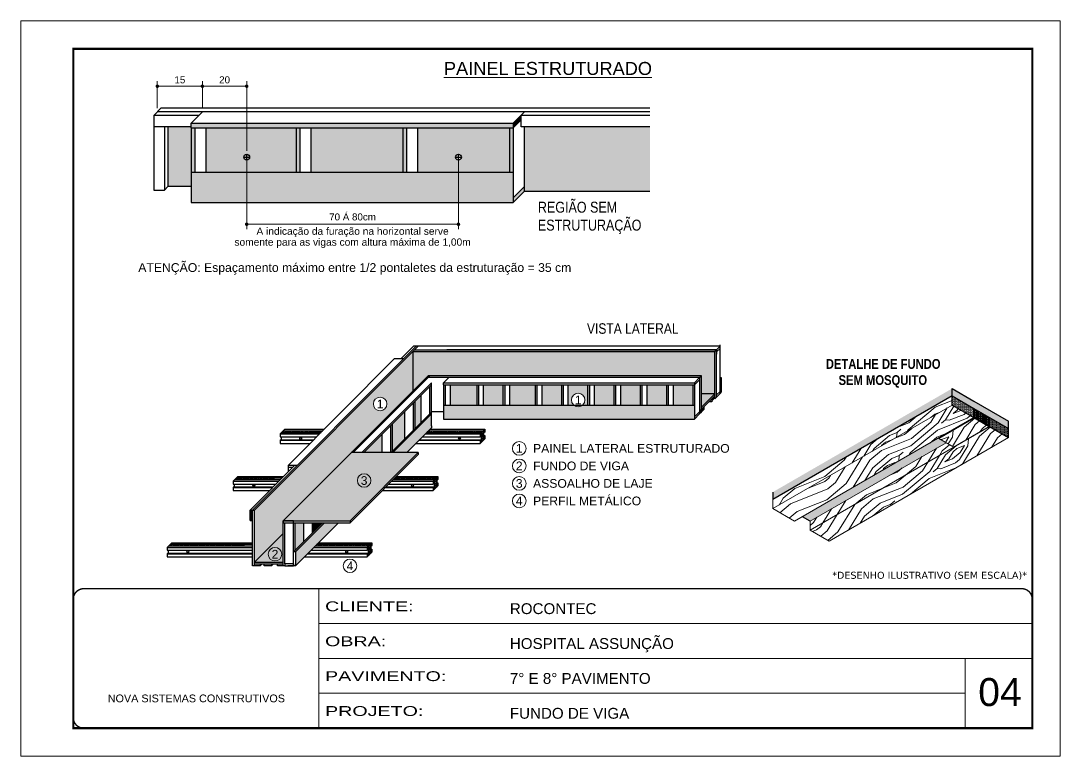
# Model space of a CAD drawing. Header units: millimetres. Extents: x 1427 to 7681, y 297 to 2495.
# Drawn here: x 6182 to 7667, y 1445 to 2495 of the extents above; entities that cross this region are included whole.
import ezdxf
from ezdxf.enums import TextEntityAlignment as Align

# ---------------------------------------------------------------- set-up
doc = ezdxf.new("R2010")
doc.units = ezdxf.units.MM
doc.linetypes.add('CONTINUO', pattern=[0])
doc.linetypes.add('DASHED', pattern=[0.75, 0.5, -0.25])
for name, color, linetype, lineweight in [('CARIMBO', 255, 'Continuous', 9), ('Demarcação 1', 251, 'Continuous', 9), ('Folhas', 255, 'Continuous', 9), ('fundo', 100, 'Continuous', 9), ('Madeira', 126, 'Continuous', 18), ('SARRAFO DE PRESSAO', 251, 'DASHED', 9)]:
    doc.layers.add(name, color=color, linetype=linetype, lineweight=lineweight)
for name, color, linetype in [('COTA', 241, 'Continuous'), ('HACHURA MADEIRAS', 1, 'Continuous'), ('material do compensado', 7, 'Continuous'), ('texto', 7, 'Continuous')]:
    doc.layers.add(name, color=color, linetype=linetype)
doc.layers.add('Demarcação 2', color=254, linetype='Continuous', lineweight=9, true_color=0xe0e0e0)
doc.styles.add('ARIAL', font='arial.ttf')
doc.styles.add('CESAR1', font='arial.ttf', dxfattribs={"oblique": 15})
doc.styles.add('ROMANC', font='techb___.ttf', dxfattribs={"height": 2.5})
doc.styles.get("Standard").update_dxf_attribs({"font": 'arial.ttf'})
doc.styles.add('stylellllll', font='verdana.ttf', dxfattribs={"height": 2})
doc.styles.add('Tecnologia', font='')
doc.styles.add('texto', font='ARIALN.TTF')
doc.styles.get('Tecnologia').set_extended_font_data('Forgotten Futurist')
doc.dimstyles.new('1x', dxfattribs={"dimtxt": 10, "dimasz": 5, "dimexe": 7, "dimexo": 5, "dimgap": 4, "dimtad": 1, "dimdec": 1, "dimdsep": 46, "dimtxsty": 'Standard', "dimblk": 'DOT', "dimcen": 0.09, "dimclrd": 4, "dimclre": 4, "dimclrt": 2, "dimadec": 0, "dimazin": 2, "dimtfac": 1, "dimtdec": 1, "dimtmove": 0, "dimatfit": 3, "dimldrblk": 'DOT', "dimfxl": 1, "dimtolj": 1, "dimtzin": 0, "dimlwd": 9, "dimlwe": 9, "dimarcsym": 0})
pattern_1 = [(45, (3974.5318, 50134.5903), (0.99436891, 3.64601934), [4.6875, -0.9375, 0, -0.9375])]
pattern_2 = [(355, (-42152.14, -902.26), (111.07494, 93.20294), [5.12645, -97.40264]), (85, (-42108.16, -870.08), (-93.20294, 111.07494), [10.2529, -92.27619]), (40, (-42129.48, -878.51), (8.936, 102.13894), [7.24881, -21.74642, 7.24881, -14.497615, 50.751904, -43.50449]), (40, (-42157.7, -906.92), (8.936, 102.13894), [7.24983, -14.49967, 7.24983, -115.99871]), (40, (-42121.054, -899.83), (8.936, 102.13894), [7.24983, -137.7482]), (40, (-42111.29, -905.83), (8.936, 102.13894), [7.24983, -137.7482]), (40, (-42125.714, -894.28), (8.936, 102.13894), [7.24983, -137.7482]), (40, (-42130.375, -888.72), (8.936, 102.13894), [14.49967, -130.49838]), (40, (-42098.14, -814.35), (8.936, 102.13894), [14.49967, -130.49838]), (40, (-42140.14, -882.72), (8.936, 102.13894), [28.99933, -115.99871]), (40, (-42144.8, -877.17), (8.936, 102.13894), [28.99933, -115.99871]), (40, (-42075.73, -852.335), (8.936, 102.13894), [28.99933, -115.99871]), (40, (-42149.015, -866.51), (8.936, 102.13894), [21.7497, -123.24834]), (40, (-42168.1, -849.4), (8.936, 102.13894), [21.7497, -123.24834]), (40, (-42158.78, -860.51), (8.936, 102.13894), [21.7497, -123.24834]), (40, (-42089.71, -835.674), (8.936, 102.13894), [36.24951, -108.74853]), (40, (-42099.48, -829.67), (8.936, 102.13894), [36.24951, -108.74853]), (40, (-42091.5, -856.1), (8.936, 102.13894), [50.74931, -94.24873]), (21.56505, (-42141.035, -892.936), (102.138945, -8.936), [11.4631, -217.79893]), (21.56505, (-42117.927, -864.08), (102.138945, -8.936), [11.4631, -217.79893]), (21.56505, (-42123.927, -873.85), (102.138945, -8.936), [11.4631, -217.79893]), (21.56505, (-42147.036, -902.703), (102.138945, -8.936), [22.9262, -206.33583]), (21.56505, (-42122.587, -858.53), (102.138945, -8.936), [34.3893, -194.87273]), (21.56505, (-42132.354, -852.527), (102.138945, -8.936), [45.8524, -183.40963]), (21.56505, (-42142.12, -846.527), (102.138945, -8.936), [45.8524, -183.40963]), (21.56505, (-42154.76, -814.545), (102.138945, -8.936), [45.8524, -183.40963]), (21.56505, (-42155.655, -824.76), (102.138945, -8.936), [57.3155, -171.94653]), (21.56505, (-42151.44, -835.42), (102.138945, -8.936), [57.3155, -171.94653]), (58.43495, (-42119.267, -879.403), (8.936, 102.138945), [11.4631, -217.79893]), (58.43495, (-42135.48, -888.276), (8.936, 102.138945), [11.4631, -217.79893]), (58.43495, (-42152.143, -902.257), (8.936, 102.138945), [22.9262, -206.33583]), (58.43495, (-42120.16, -889.617), (8.936, 102.138945), [22.9262, -206.33583]), (58.43495, (-42162.803, -906.47), (8.936, 102.138945), [34.3893, -194.87273]), (58.43495, (-42173.017, -905.576), (8.936, 102.138945), [45.8524, -183.40963]), (58.43495, (-42080.646, -908.51), (8.936, 102.138945), [45.8524, -183.40963]), (58.43495, (-42115.5, -895.17), (8.936, 102.138945), [45.8524, -183.40963]), (58.43495, (-42095.966, -907.17), (8.936, 102.138945), [57.3155, -171.94653]), (58.43495, (-42105.733, -901.17), (8.936, 102.138945), [57.3155, -171.94653])]
pattern_3 = [(0, (-31259.6257, -8656.208), (0.82275303, 1.645506056), [0, -1.645506056])]

# ---------------------------------------------------------------- blocks, each defined once
blk = doc.blocks.new('9999999999')
at = {"color": 30, "linetype": 'CONTINUO'}
for p, q in [((98564.6, 34230.2), (98564.6, 34429.4)), ((98564.6, 34379.6), (99584, 34379.6)), ((98564.6, 34329.8), (99488, 34329.8)), ((99584, 34329.8), (99488, 34329.8)), ((99488, 34329.8), (99488, 34230.2)), ((98564.6, 34280), (99488, 34280))]:
    blk.add_line(p, q, dxfattribs=at)
at = {"color": 30, "linetype": 'CONTINUO', "const_width": 2}
blk.add_lwpolyline([(99584, 34230.2), (99584, 34414.4, 0.414214), (99569, 34429.4), (98229, 34429.4, 0.414214), (98214, 34414.4), (98214, 34245.2, 0.414214), (98229, 34230.2), (99584, 34230.2)], format="xyb", dxfattribs=at)
at = {"layer": 'Folhas'}
blk.add_lwpolyline([(98139, 34190.2), (99624, 34190.2), (99624, 35240.2), (98139, 35240.2)], close=True, dxfattribs=at)
at = {"layer": 'Folhas', "color": 30, "const_width": 3}
blk.add_lwpolyline([(98214, 34230.2), (99584, 34230.2), (99584, 35200.2), (98214, 35200.2)], close=True, dxfattribs=at)
at = {"color": 7, "linetype": 'Continuous', "ltscale": 5, "style": 'ARIAL'}
for s, height, p in [('ROCONTEC', 15.48, (98837.7, 34393.1)), ('HOSPITAL ASSUNÇÃO', 15.483, (98837.7, 34343.3)), ('7° E 8° PAVIMENTO', 15.483, (98837.7, 34293.5)), ('NOVA SISTEMAS CONSTRUTIVOS', 11.059, (98263.2, 34267.2)), ('FUNDO DE VIGA', 15.483, (98837.7, 34243.7))]:
    blk.add_text(s, height=height, dxfattribs=at).set_placement(p)
at = {"layer": 'Folhas', "color": 7, "style": 'Tecnologia', "width": 1.5}
for s, p in [('CLIENTE:', (98573.7, 34397.2)), ('OBRA:', (98573.7, 34347.3)), ('PAVIMENTO:', (98573.7, 34297.5)), ('PROJETO:', (98573.7, 34247.7))]:
    blk.add_text(s, height=14, dxfattribs=at).set_placement(p)
blk = doc.blocks.new('_Dot')
at = {"color": 0, "linetype": 'ByBlock', "lineweight": -2}
blk.add_line((-0.5, 0), (-1, 0), dxfattribs=at)
at = {"color": 0, "linetype": 'ByBlock', "const_width": 0.5}
blk.add_lwpolyline([(-0.25, 0, 1), (0.25, 0, 1)], format="xyb", close=True, dxfattribs=at)
blk = doc.blocks.new('*D104')
at = {"layer": 'COTA', "color": 4, "lineweight": 9, "transparency": 16777216}
for p, q in [((6377.1, 2370.5), (6377.1, 2408.9)), ((6441.5, 2370.1), (6441.5, 2408.9)), ((6382.1, 2401.9), (6436.5, 2401.9))]:
    blk.add_line(p, q, dxfattribs=at)
at = {"layer": 'Defpoints', "color": 0, "transparency": 16777216}
for p in [(6441.5, 2401.9), (6377.1, 2365.5), (6441.5, 2365.1)]:
    blk.add_point(p, dxfattribs=at)
at = {"layer": 'COTA', "color": 4, "lineweight": 9, "transparency": 16777216, "xscale": 5, "yscale": 5, "zscale": 5, "rotation": 180}
blk.add_blockref('_Dot', (6377.1, 2401.9), dxfattribs=at)
at = {"layer": 'COTA', "color": 4, "lineweight": 9, "transparency": 16777216, "xscale": 5, "yscale": 5, "zscale": 5}
blk.add_blockref('_Dot', (6441.5, 2401.9), dxfattribs=at)
at = {"layer": 'COTA', "color": 2, "transparency": 16777216, "insert": (6409.3, 2411), "char_height": 10, "attachment_point": 5}
blk.add_mtext('\\A1;15', dxfattribs=at)
blk = doc.blocks.new('*D105')
at = {"layer": 'COTA', "color": 4, "lineweight": 9, "transparency": 16777216}
for p, q in [((6441.5, 2370.1), (6441.5, 2408.9)), ((6504.8, 2309.7), (6504.8, 2408.9)), ((6446.5, 2401.9), (6499.8, 2401.9))]:
    blk.add_line(p, q, dxfattribs=at)
at = {"layer": 'Defpoints', "color": 0, "transparency": 16777216}
for p in [(6504.8, 2401.9), (6441.5, 2365.1), (6504.8, 2304.7)]:
    blk.add_point(p, dxfattribs=at)
at = {"layer": 'COTA', "color": 4, "lineweight": 9, "transparency": 16777216, "xscale": 5, "yscale": 5, "zscale": 5, "rotation": 180}
blk.add_blockref('_Dot', (6441.5, 2401.9), dxfattribs=at)
at = {"layer": 'COTA', "color": 4, "lineweight": 9, "transparency": 16777216, "xscale": 5, "yscale": 5, "zscale": 5}
blk.add_blockref('_Dot', (6504.8, 2401.9), dxfattribs=at)
at = {"layer": 'COTA', "color": 2, "transparency": 16777216, "insert": (6473.2, 2411), "char_height": 10, "attachment_point": 5}
blk.add_mtext('\\A1;20', dxfattribs=at)
blk = doc.blocks.new('*D106')
at = {"layer": 'COTA', "color": 4, "lineweight": 9, "transparency": 16777216}
for p, q in [((6504.8, 2299.7), (6504.8, 2197.8)), ((6807.3, 2299.7), (6807.3, 2197.8)), ((6509.8, 2204.8), (6802.3, 2204.8))]:
    blk.add_line(p, q, dxfattribs=at)
at = {"layer": 'Defpoints', "color": 0, "transparency": 16777216}
for p in [(6504.8, 2304.7), (6807.3, 2304.7), (6807.3, 2204.8)]:
    blk.add_point(p, dxfattribs=at)
at = {"layer": 'COTA', "color": 4, "lineweight": 9, "transparency": 16777216, "xscale": 5, "yscale": 5, "zscale": 5, "rotation": 180}
blk.add_blockref('_Dot', (6504.8, 2204.8), dxfattribs=at)
at = {"layer": 'COTA', "color": 4, "lineweight": 9, "transparency": 16777216, "xscale": 5, "yscale": 5, "zscale": 5}
blk.add_blockref('_Dot', (6807.3, 2204.8), dxfattribs=at)
at = {"layer": 'COTA', "color": 2, "transparency": 16777216, "insert": (6656, 2215.2), "char_height": 10, "attachment_point": 5}
blk.add_mtext('\\A1;70 Á 80cm', dxfattribs=at)

msp = doc.modelspace()

# ---------------------------------------------------------------- hatches: boundary and pattern name
at = {"linetype": 'ByBlock', "ltscale": 2}
for points in [[(6885.37, 2349.04), (6425.31, 2349.04), (6425.31, 2342.66), (6885.37, 2342.66)], [(6425.2, 2278.95), (6430.53, 2278.95), (6430.53, 2342.55), (6425.2, 2342.55)], [(6575.39, 2278.95), (6580.71, 2278.95), (6580.71, 2342.55), (6575.39, 2342.55)], [(6766.34, 1931.46), (6768.69, 1933.81), (6768.69, 1975.25), (6766.34, 1972.9)], [(6785.99, 1946.7), (6788.43, 1946.7), (6788.43, 1975.41), (6785.99, 1975.41)], [(6833.26, 1946.69), (6835.7, 1946.69), (6835.7, 1975.41), (6833.26, 1975.41)], [(6870.8, 1946.69), (6873.24, 1946.69), (6873.24, 1975.41), (6870.8, 1975.41)], [(6916.73, 1946.69), (6919.17, 1946.69), (6919.17, 1975.41), (6916.73, 1975.41)], [(6954.26, 1946.69), (6956.7, 1946.69), (6956.7, 1975.41), (6954.26, 1975.41)], [(6991.8, 1946.69), (6994.23, 1946.69), (6994.23, 1975.41), (6991.8, 1975.41)], [(7029.33, 1946.69), (7031.77, 1946.69), (7031.77, 1975.41), (7029.33, 1975.41)], [(7066.86, 1946.69), (7069.3, 1946.69), (7069.3, 1975.41), (7066.86, 1975.41)], [(7104.4, 1946.69), (7106.83, 1946.69), (7106.84, 1975.41), (7104.4, 1975.41)], [(7141.93, 1946.69), (7144.37, 1946.69), (7144.37, 1975.41), (7141.93, 1975.41)], [(7183.25, 1985.4), (7181.24, 1985.4), (7181.24, 1983.16)], [(6743, 1910.6), (6745.35, 1912.95), (6745.35, 1952.25), (6743, 1949.89)], [(6766.44, 1931.57), (6766.44, 1934.04), (6713.05, 1880.65), (6713.05, 1878.76), (6713.64, 1878.76)], [(6712.94, 1919.5), (6710.59, 1917.15), (6710.59, 1878.65), (6712.94, 1878.65)], [(6615.77, 1778.63), (6613.21, 1778.63), (6571.75, 1737.17), (6574.32, 1737.17)], [(6598.57, 1763.99), (6600.92, 1766.34), (6600.92, 1778.52), (6598.57, 1778.52)]]:
    msp.add_hatch(color=256, dxfattribs=at).paths.add_polyline_path(points)
for points in [[(6896.72, 2353.92), (6896.72, 2360.3), (6885.37, 2349.04), (6885.37, 2342.66)], [(6727.77, 2278.95), (6733.1, 2278.95), (6733.1, 2342.66), (6727.77, 2342.66)], [(7173.62, 1955.61), (7173.62, 1959.8), (7169.4, 1955.61), (7169.4, 1951.41)], [(7158.46, 1944.76), (7152.48, 1938.82), (7152.48, 1934.63), (7158.46, 1940.56)], [(6513.23, 1796.78), (6509.57, 1796.78), (6509.57, 1781.93), (6513.23, 1781.93)]]:
    msp.add_hatch(color=256).paths.add_polyline_path(points)
h = msp.add_hatch(color=256)
h.paths.add_polyline_path([(6885.37, 2242.41), (6885.37, 2236.03), (6901.59, 2252.12), (6901.59, 2258.5)])
h.paths.add_polyline_path([(6880.04, 2278.95), (6885.37, 2278.95), (6885.37, 2342.66), (6880.04, 2342.66)])
at = {"linetype": 'Continuous', "ltscale": 1.5}
h = msp.add_hatch(dxfattribs=at)
h.set_pattern_fill('ANSI36', color=256, scale=15, style=0)
h.set_pattern_definition(pattern_1)
h.paths.add_polyline_path([(6557, 1910.08), (6554.49, 1907.57), (6611.06, 1907.57), (6613.55, 1910.08)])
h = msp.add_hatch(dxfattribs=at)
h.set_pattern_fill('ANSI36', color=256, scale=15, style=0)
h.set_pattern_definition(pattern_1)
h.paths.add_polyline_path([(6842.69, 1910.08), (6764.96, 1910.08), (6762.45, 1907.57), (6840.18, 1907.57)])
h.paths.add_polyline_path([(6842.69, 1910.08), (6840.18, 1907.57), (6840.18, 1893.96), (6842.69, 1896.47)])
h = msp.add_hatch(dxfattribs=at)
h.set_pattern_fill('ANSI36', color=256, scale=15, style=0)
h.set_pattern_definition(pattern_1)
h.paths.add_polyline_path([(6490.02, 1842.71), (6487.52, 1840.2), (6544.08, 1840.2), (6546.57, 1842.71)])
h = msp.add_hatch(dxfattribs=at)
h.set_pattern_fill('ANSI36', color=256, scale=15, style=0)
h.set_pattern_definition(pattern_1)
h.paths.add_polyline_path([(6775.71, 1842.71), (6773.2, 1840.2), (6773.2, 1826.59), (6775.71, 1829.1)])
h.paths.add_polyline_path([(6716.7, 1842.71), (6714.2, 1840.2), (6773.2, 1840.2), (6775.71, 1842.71)])
h = msp.add_hatch(dxfattribs=at)
h.set_pattern_fill('ANSI36', color=256, scale=15, style=0)
h.set_pattern_definition(pattern_1)
h.paths.add_polyline_path([(6395.95, 1748.09), (6393.44, 1745.58), (6500.91, 1745.58), (6500.91, 1748.09)])
h = msp.add_hatch(dxfattribs=at)
h.set_pattern_fill('ANSI36', color=256, scale=15, style=0)
h.set_pattern_definition(pattern_1)
h.paths.add_polyline_path([(6681.64, 1748.09), (6679.13, 1745.58), (6679.13, 1731.97), (6681.64, 1734.47)])
h.paths.add_polyline_path([(6605.53, 1748.09), (6603.03, 1745.58), (6679.13, 1745.58), (6681.64, 1748.09)])
at = {"linetype": 'ByBlock', "ltscale": 2}
h = msp.add_hatch(color=256, dxfattribs=at)
h.paths.add_polyline_path([(6524.02, 1719.79), (6515.8, 1719.79), (6515.8, 1716.87), (6524.02, 1716.87)])
h.paths.add_polyline_path([(6540.32, 1719.79), (6529.53, 1719.79), (6529.53, 1716.87), (6540.32, 1716.87)])
h.paths.add_polyline_path([(6556.87, 1719.79), (6548.65, 1719.79), (6548.65, 1716.87), (6556.87, 1716.87)])
at = {"layer": 'Demarcação 1'}
h = msp.add_hatch(color=256, dxfattribs=at)
h.paths.add_polyline_path([(6535.53, 1733.69, 1), (6554.88, 1733.69, 1)], flags=17)
h.paths.add_polyline_path([(6556.87, 1781.39), (6741.91, 1966.44), (6741.91, 2022.91), (6741.91, 2022.91), (6515.8, 1796.79), (6515.8, 1722.36), (6556.87, 1763.43)])
h.paths.add_polyline_path([(6685.72, 1948.23, -1), (6705.08, 1948.23, -1)], flags=16)
h.paths.add_polyline_path([(6537.33, 1724.44), (6553.09, 1724.44), (6553.09, 1742.99), (6537.33, 1742.99)], flags=24)
h.paths.add_polyline_path([(6687.52, 1938.97), (6703.28, 1938.97), (6703.28, 1957.53), (6687.52, 1957.53)], flags=24)
for points in [[(6741.91, 1966.44), (6763.85, 1988.37), (7154.41, 1988.37), (7154.41, 1962.75), (7173.62, 1962.75), (7173.62, 2022.91), (6741.91, 2022.91)], [(7154.41, 1962.75), (7154.41, 1943.69), (7173.62, 1962.75)]]:
    msp.add_hatch(color=256, dxfattribs=at).paths.add_polyline_path(points)
h = msp.add_hatch(color=256, dxfattribs=at)
h.paths.add_polyline_path([(6515.8, 1722.36), (6556.87, 1722.36), (6556.87, 1763.43)])
h.paths.add_polyline_path([(6535.53, 1733.69, -1), (6554.88, 1733.69, -1)], flags=16)
h.paths.add_polyline_path([(6537.33, 1724.44), (6553.09, 1724.44), (6553.09, 1742.99), (6537.33, 1742.99)], flags=24)
at = {"layer": 'Demarcação 2'}
for points in [[(6425.31, 2342.67), (6425.31, 2342.67), (6425.31, 2343.73), (6392.32, 2343.73), (6392.32, 2258.5), (6425.31, 2258.5)], [(6446.86, 2278.95), (6575.5, 2278.95), (6575.5, 2342.66), (6446.86, 2342.66)], [(6597.05, 2278.95), (6727.77, 2278.95), (6727.77, 2342.66), (6597.05, 2342.66)], [(6901.59, 2343.73), (6901.59, 2252.12), (7080.87, 2252.12), (7080.87, 2343.73)], [(6885.37, 2278.95), (6425.31, 2278.95), (6425.31, 2242.41), (6425.31, 2236.03), (6885.37, 2236.03)], [(6795.96, 1946.7), (6833.37, 1946.69), (6833.37, 1975.52), (6795.96, 1975.52)], [(6843.24, 1946.69), (6870.9, 1946.69), (6870.9, 1975.52), (6843.24, 1975.52)], [(6880.77, 1946.69), (6916.84, 1946.69), (6916.84, 1975.52), (6880.77, 1975.52)], [(6926.7, 1946.69), (6954.37, 1946.69), (6954.37, 1975.52), (6926.7, 1975.52)], [(7001.77, 1946.69), (7029.44, 1946.69), (7029.44, 1975.52), (7001.77, 1975.52)], [(7039.3, 1946.69), (7066.97, 1946.69), (7066.97, 1975.52), (7039.3, 1975.52)], [(7076.84, 1946.69), (7104.5, 1946.69), (7104.5, 1975.52), (7076.84, 1975.52)], [(7114.37, 1946.69), (7142.04, 1946.69), (7142.04, 1975.52), (7114.37, 1975.52)], [(6745.46, 1913.06), (6754.12, 1921.72), (6754.12, 1960.68), (6745.46, 1952.02)], [(7144.47, 1946.69), (6984.81, 1946.69, -0.3830345), (6971.88, 1946.69), (6786.09, 1946.7), (6786.09, 1926.7), (7144.47, 1926.69)], [(6713.05, 1880.65), (6730.78, 1898.38), (6730.78, 1937.35), (6713.05, 1919.61)], [(6768.8, 1916.84), (6768.8, 1933.92), (6713.64, 1878.76), (6733.64, 1878.76), (6768.79, 1913.91)], [(6672.2, 1878.76), (6698.38, 1878.76), (6698.38, 1904.94)], [(6574.1, 1739.53), (6586.35, 1751.77), (6586.35, 1778.63), (6574.1, 1778.63)], [(6636.07, 1778.63), (6630.59, 1778.63), (6615.77, 1778.63), (6574.32, 1737.17), (6574.32, 1716.87)], [(6601.02, 1766.45), (6613.21, 1778.63), (6601.02, 1778.63)]]:
    msp.add_hatch(color=256, dxfattribs=at).paths.add_polyline_path(points)
h = msp.add_hatch(color=256, dxfattribs=at)
h.paths.add_polyline_path([(6803.09, 2300.48, -1), (6811.46, 2300.48, -1)], flags=16)
h.paths.add_polyline_path([(6749.32, 2278.95), (6880.04, 2278.95), (6880.04, 2342.66), (6749.32, 2342.66)])
h = msp.add_hatch(color=256, dxfattribs=at)
h.paths.add_polyline_path([(6988.02, 1953.9, -1), (6968.66, 1953.9, -1)], flags=16)
h.paths.add_polyline_path([(6970.46, 1944.64), (6986.22, 1944.64), (6986.22, 1963.2), (6970.46, 1963.2)], flags=24)
h.paths.add_polyline_path([(6964.24, 1946.69), (6991.9, 1946.69), (6991.9, 1975.52), (6964.24, 1975.52)])
h = msp.add_hatch(color=256, dxfattribs=at)
h.paths.add_polyline_path([(6556.87, 1781.39), (6559.43, 1781.39), (6571.75, 1781.39), (6652.5, 1781.39), (6749.87, 1878.76), (6654.23, 1878.76)])
h.paths.add_polyline_path([(6664.61, 1829.38), (6680.47, 1829.38), (6680.47, 1848.26), (6664.61, 1848.26)], flags=24)
at = {"layer": 'fundo'}
h = msp.add_hatch(color=252, dxfattribs=at)
h.dxf.hatch_style = 1
h.paths.add_polyline_path([(7256.52, 1822.41), (7256.52, 1811.76), (7512.67, 1959.64), (7512.67, 1970.3)])
h = msp.add_hatch(color=252, dxfattribs=at)
h.dxf.hatch_style = 1
h.paths.add_polyline_path([(7543.74, 1952.36), (7512.67, 1970.3), (7512.67, 1959.64), (7543.74, 1941.7), (7593.08, 1913.22), (7593.08, 1923.87)])
h = msp.add_hatch(color=252, dxfattribs=at)
h.dxf.hatch_style = 1
h.paths.add_polyline_path([(7504.03, 1892.9), (7493.66, 1898.89), (7493.66, 1899.76), (7298.88, 1787.3), (7309.8, 1781)])
at = {"layer": 'HACHURA MADEIRAS'}
h = msp.add_hatch(dxfattribs=at)
h.set_pattern_fill('DOTS', scale=1.036539)
h.set_pattern_definition(pattern_3)
h.paths.add_polyline_path([(7543.74, 1928.68), (7543.74, 1941.7), (7512.67, 1959.64), (7512.67, 1946.62)])
h = msp.add_hatch(dxfattribs=at)
h.set_pattern_fill('DOTS', scale=1.036539)
h.set_pattern_definition(pattern_3)
h.paths.add_polyline_path([(7544.5, 1941.26), (7544.5, 1928.24), (7565.64, 1916.03), (7565.64, 1929.06)])
h = msp.add_hatch(dxfattribs=at)
h.set_pattern_fill('DOTS', scale=1.036539)
h.set_pattern_definition(pattern_3)
h.paths.add_polyline_path([(7565.94, 1928.88), (7565.94, 1915.86), (7593.08, 1900.19), (7593.08, 1913.22)])
at = {"layer": 'Madeira'}
h = msp.add_hatch(dxfattribs=at)
h.set_pattern_fill('PATRON00077', color=256, scale=102.529099, angle=355, pattern_type=2)
h.set_pattern_definition(pattern_2)
h.paths.add_polyline_path([(7256.52, 1811.76), (7256.52, 1798.73), (7512.67, 1946.62), (7512.67, 1959.64)])
h = msp.add_hatch(dxfattribs=at)
h.set_pattern_fill('PATRON00077', color=256, scale=102.529099, angle=355, pattern_type=2)
h.set_pattern_definition([(355, (-11049.62, -70142.83), (111.07494, 93.20294), [5.12645, -97.40264]), (85, (-11005.64, -70110.65), (-93.20294, 111.07494), [10.25291, -92.27619]), (40, (-11026.96, -70119.08), (8.936, 102.138945), [7.248807, -21.74642, 7.248807, -14.497615, 50.751904, -43.504487]), (40, (-11055.18, -70147.49), (8.936, 102.138945), [7.24983, -14.499665, 7.24983, -115.99871]), (40, (-11018.536, -70140.4), (8.936, 102.138945), [7.24983, -137.74821]), (40, (-11008.77, -70146.4), (8.936, 102.138945), [7.24983, -137.74821]), (40, (-11023.2, -70134.85), (8.936, 102.138945), [7.24983, -137.74821]), (40, (-11027.86, -70129.29), (8.936, 102.138945), [14.49967, -130.49838]), (40, (-10995.62, -70054.92), (8.936, 102.138945), [14.49967, -130.49838]), (40, (-11037.624, -70123.29), (8.936, 102.138945), [28.99933, -115.99871]), (40, (-11042.284, -70117.74), (8.936, 102.138945), [28.99933, -115.99871]), (40, (-10973.21, -70092.905), (8.936, 102.138945), [28.99933, -115.99871]), (40, (-11046.5, -70107.08), (8.936, 102.138945), [21.7497, -123.24834]), (40, (-11065.585, -70089.97), (8.936, 102.138945), [21.7497, -123.24834]), (40, (-11056.264, -70101.08), (8.936, 102.138945), [21.7497, -123.24834]), (40, (-10987.19, -70076.244), (8.936, 102.138945), [36.24951, -108.74853]), (40, (-10996.96, -70070.24), (8.936, 102.138945), [36.24951, -108.74853]), (40, (-10988.98, -70096.67), (8.936, 102.138945), [50.74931, -94.24873]), (21.56505, (-11038.517, -70133.506), (102.138945, -8.936), [11.4631, -217.79893]), (21.56505, (-11015.41, -70104.65), (102.138945, -8.936), [11.4631, -217.79893]), (21.56505, (-11021.41, -70114.42), (102.138945, -8.936), [11.4631, -217.79893]), (21.56505, (-11044.52, -70143.273), (102.138945, -8.936), [22.9262, -206.33583]), (21.56505, (-11020.07, -70099.1), (102.138945, -8.936), [34.3893, -194.87273]), (21.56505, (-11029.836, -70093.097), (102.138945, -8.936), [45.8524, -183.40963]), (21.56505, (-11039.603, -70087.097), (102.138945, -8.936), [45.8524, -183.40963]), (21.56505, (-11052.243, -70055.115), (102.138945, -8.936), [45.8524, -183.40963]), (21.56505, (-11053.137, -70065.33), (102.138945, -8.936), [57.31551, -171.94653]), (21.56505, (-11048.923, -70075.99), (102.138945, -8.936), [57.31551, -171.94653]), (58.43495, (-11016.75, -70119.972), (8.936, 102.138945), [11.4631, -217.79893]), (58.43495, (-11032.964, -70128.846), (8.936, 102.138945), [11.4631, -217.79893]), (58.43495, (-11049.625, -70142.826), (8.936, 102.138945), [22.9262, -206.33583]), (58.43495, (-11017.643, -70130.186), (8.936, 102.138945), [22.9262, -206.33583]), (58.43495, (-11060.285, -70147.04), (8.936, 102.138945), [34.3893, -194.87273]), (58.43495, (-11070.5, -70146.146), (8.936, 102.138945), [45.8524, -183.40963]), (58.43495, (-10978.128, -70149.08), (8.936, 102.138945), [45.8524, -183.40963]), (58.43495, (-11012.983, -70135.74), (8.936, 102.138945), [45.8524, -183.40963]), (58.43495, (-10993.45, -70147.74), (8.936, 102.138945), [57.31551, -171.94653]), (58.43495, (-11003.215, -70141.74), (8.936, 102.138945), [57.31551, -171.94653])])
h.paths.add_polyline_path([(7256.52, 1798.73), (7287.6, 1780.79), (7543.74, 1928.68), (7512.67, 1946.62)])
h = msp.add_hatch(dxfattribs=at)
h.set_pattern_fill('PATRON00077', color=256, scale=102.529099, angle=355, pattern_type=2)
h.set_pattern_definition(pattern_2)
h.paths.add_polyline_path([(7336.95, 1752.31), (7593.08, 1900.19), (7565.94, 1915.86), (7309.89, 1768.03)])
h = msp.add_hatch(dxfattribs=at)
h.set_pattern_fill('PATRON00077', color=256, scale=102.529099, angle=355, pattern_type=2)
h.set_pattern_definition([(355, (-42174.11, -889.52), (111.07494, 93.20294), [5.12645, -97.40264]), (85, (-42130.12, -857.34), (-93.20294, 111.07494), [10.2529, -92.27619]), (40, (-42151.445, -865.77), (8.936, 102.13894), [7.24881, -21.74642, 7.24881, -14.497615, 50.751904, -43.50449]), (40, (-42179.66, -894.18), (8.936, 102.13894), [7.24983, -14.49967, 7.24983, -115.99871]), (40, (-42143.02, -887.09), (8.936, 102.13894), [7.24983, -137.7482]), (40, (-42133.25, -893.09), (8.936, 102.13894), [7.24983, -137.7482]), (40, (-42147.68, -881.54), (8.936, 102.13894), [7.24983, -137.7482]), (40, (-42152.34, -875.98), (8.936, 102.13894), [14.49967, -130.49838]), (40, (-42120.1, -801.61), (8.936, 102.13894), [14.49967, -130.49838]), (40, (-42162.106, -869.98), (8.936, 102.13894), [28.99933, -115.99871]), (40, (-42166.766, -864.43), (8.936, 102.13894), [28.99933, -115.99871]), (40, (-42097.695, -839.596), (8.936, 102.13894), [28.99933, -115.99871]), (40, (-42170.98, -853.77), (8.936, 102.13894), [21.7497, -123.24834]), (40, (-42190.07, -836.66), (8.936, 102.13894), [21.7497, -123.24834]), (40, (-42180.75, -847.77), (8.936, 102.13894), [21.7497, -123.24834]), (40, (-42111.675, -822.935), (8.936, 102.13894), [36.24951, -108.74853]), (40, (-42121.44, -816.934), (8.936, 102.13894), [36.24951, -108.74853]), (40, (-42113.46, -843.36), (8.936, 102.13894), [50.74931, -94.24873]), (21.56505, (-42163, -880.197), (102.138945, -8.936), [11.4631, -217.79893]), (21.56505, (-42139.89, -851.342), (102.138945, -8.936), [11.4631, -217.79893]), (21.56505, (-42145.89, -861.11), (102.138945, -8.936), [11.4631, -217.79893]), (21.56505, (-42169, -889.964), (102.138945, -8.936), [22.9262, -206.33583]), (21.56505, (-42144.55, -845.79), (102.138945, -8.936), [34.3893, -194.87273]), (21.56505, (-42154.32, -839.79), (102.138945, -8.936), [45.8524, -183.40963]), (21.56505, (-42164.085, -833.788), (102.138945, -8.936), [45.8524, -183.40963]), (21.56505, (-42176.725, -801.806), (102.138945, -8.936), [45.8524, -183.40963]), (21.56505, (-42177.62, -812.02), (102.138945, -8.936), [57.3155, -171.94653]), (21.56505, (-42173.406, -822.68), (102.138945, -8.936), [57.3155, -171.94653]), (58.43495, (-42141.23, -866.663), (8.936, 102.138945), [11.4631, -217.79893]), (58.43495, (-42157.446, -875.537), (8.936, 102.138945), [11.4631, -217.79893]), (58.43495, (-42174.107, -889.517), (8.936, 102.138945), [22.9262, -206.33583]), (58.43495, (-42142.125, -876.877), (8.936, 102.138945), [22.9262, -206.33583]), (58.43495, (-42184.768, -893.73), (8.936, 102.138945), [34.3893, -194.87273]), (58.43495, (-42194.98, -892.837), (8.936, 102.138945), [45.8524, -183.40963]), (58.43495, (-42102.61, -895.772), (8.936, 102.138945), [45.8524, -183.40963]), (58.43495, (-42137.465, -882.43), (8.936, 102.138945), [45.8524, -183.40963]), (58.43495, (-42117.93, -894.43), (8.936, 102.138945), [57.3155, -171.94653]), (58.43495, (-42127.698, -888.43), (8.936, 102.138945), [57.3155, -171.94653])])
h.paths.add_polyline_path([(7514.8, 1886.68), (7565.64, 1916.03), (7543.98, 1928.6), (7493.66, 1898.89)])
h = msp.add_hatch(dxfattribs=at)
h.set_pattern_fill('PATRON00077', color=256, scale=102.529099, angle=355, pattern_type=2)
h.set_pattern_definition(pattern_2)
h.paths.add_polyline_path([(7515.17, 1886.48), (7503.89, 1892.99), (7309.73, 1780.96), (7309.8, 1767.98)])

# ---------------------------------------------------------------- linework, layer by layer
at = {"linetype": 'ByBlock', "ltscale": 2}
for p, q in [((6371.89, 2360.3), (6382.33, 2370.74)), ((6441.54, 2365.13), (6425.31, 2349.04)), ((6901.59, 2365.13), (6885.37, 2349.04)), ((6371.89, 2360.3), (6371.89, 2343.73)), ((6425.31, 2349.04), (6885.37, 2349.04)), ((6425.31, 2342.67), (6425.31, 2349.04)), ((6896.72, 2353.92), (6885.37, 2342.66)), ((6885.37, 2349.04), (6885.37, 2236.03)), ((6896.72, 2343.73), (6896.72, 2360.3)), ((6371.89, 2343.73), (6371.89, 2253.67)), ((6387.49, 2343.73), (6387.49, 2253.67)), ((6392.32, 2343.73), (6392.32, 2258.5)), ((6425.31, 2342.67), (6425.31, 2236.03)), ((6425.31, 2342.67), (6425.31, 2242.41)), ((6425.31, 2342.66), (6885.37, 2342.66)), ((6430.64, 2342.67), (6430.64, 2278.95)), ((6446.86, 2278.95), (6446.86, 2342.67)), ((6575.5, 2342.67), (6575.5, 2278.95)), ((6580.82, 2342.67), (6580.82, 2278.95)), ((6597.05, 2278.95), (6597.05, 2342.67)), ((6727.77, 2342.66), (6727.77, 2278.95)), ((6733.1, 2342.66), (6733.1, 2278.95)), ((6749.32, 2278.95), (6749.32, 2342.66)), ((6880.04, 2342.66), (6880.04, 2278.95)), ((6901.59, 2252.12), (6901.59, 2343.72)), ((6387.49, 2253.67), (6392.32, 2258.5)), ((6425.31, 2258.5), (6392.32, 2258.5)), ((6425.31, 2258.5), (6392.32, 2258.5)), ((6901.59, 2258.5), (6885.37, 2242.41)), ((6901.59, 2252.12), (6885.37, 2236.03)), ((7181.24, 2027.6), (7176.19, 2022.59)), ((6656.8, 1878.76), (6766.41, 1988.37)), ((6768.8, 1916.84), (6768.8, 1975.36)), ((6793.52, 1985.81), (6786.09, 1978.44)), ((6786.09, 1978.44), (7144.48, 1978.44)), ((6786.09, 1975.52), (6786.09, 1978.44)), ((6786.09, 1975.52), (7144.48, 1975.52)), ((6786.09, 1975.52), (6786.09, 1926.7)), ((6786.09, 1975.52), (6786.09, 1946.7)), ((6788.53, 1975.52), (6788.53, 1946.7)), ((6795.96, 1946.7), (6795.96, 1975.52)), ((6833.37, 1975.52), (6833.37, 1946.69)), ((6835.81, 1975.52), (6835.81, 1946.69)), ((6843.24, 1946.69), (6843.24, 1975.52)), ((6870.9, 1975.52), (6870.9, 1946.69)), ((6873.34, 1975.52), (6873.34, 1946.69)), ((6880.77, 1946.69), (6880.77, 1975.52)), ((6916.84, 1975.52), (6916.84, 1946.69)), ((6919.27, 1975.52), (6919.27, 1946.69)), ((6926.7, 1946.69), (6926.7, 1975.52)), ((6954.37, 1975.52), (6954.37, 1946.69)), ((6956.81, 1975.52), (6956.81, 1946.69)), ((6964.24, 1946.69), (6964.24, 1975.52)), ((6991.9, 1975.52), (6991.9, 1946.69)), ((6994.34, 1975.52), (6994.34, 1946.69)), ((7001.77, 1946.69), (7001.77, 1975.52)), ((7029.44, 1975.52), (7029.44, 1946.69)), ((7031.87, 1975.52), (7031.87, 1946.69)), ((7039.3, 1946.69), (7039.3, 1975.52)), ((7066.97, 1975.52), (7066.97, 1946.69)), ((7069.41, 1975.52), (7069.41, 1946.69)), ((7076.84, 1946.69), (7076.84, 1975.52)), ((7104.5, 1975.52), (7104.5, 1946.69)), ((7106.94, 1975.52), (7106.94, 1946.69)), ((7114.37, 1946.69), (7114.37, 1975.52)), ((7142.04, 1975.52), (7142.04, 1946.69)), ((7144.48, 1975.52), (7144.47, 1926.69)), ((7151.9, 1985.81), (7144.48, 1978.44)), ((7151.9, 1982.89), (7144.48, 1975.52)), ((7144.48, 1978.44), (7144.48, 1975.52)), ((7151.9, 1985.81), (7154.41, 1988.37)), ((7151.9, 1985.81), (7151.9, 1934.06)), ((7181.24, 1983.16), (7183.25, 1985.4)), ((7183.25, 1985.4), (7181.24, 1985.4)), ((7183.25, 1965.4), (7183.25, 1985.4)), ((6754.12, 1921.72), (6754.12, 1960.68)), ((6766.44, 1931.57), (6766.44, 1973)), ((7181.24, 1963.16), (7173.62, 1955.61)), ((7181.24, 1963.16), (7183.25, 1965.4)), ((6743.1, 1910.7), (6743.1, 1950)), ((6745.46, 1913.06), (6745.46, 1952.35)), ((6768.8, 1936.4), (6711.16, 1878.76)), ((6730.78, 1898.38), (6730.78, 1937.68)), ((6786.09, 1936.98), (6768.8, 1936.98)), ((7151.9, 1936.98), (7144.47, 1929.61)), ((7151.9, 1934.06), (7144.47, 1926.69)), ((7158.46, 1940.56), (7148.08, 1930.27)), ((7154.41, 1936.55), (7151.9, 1934.06)), ((6710.7, 1878.76), (6710.7, 1917.26)), ((6713.05, 1878.76), (6713.05, 1919.61)), ((6768.8, 1916.84), (6768.79, 1913.91)), ((6552.43, 1905.51), (6552.43, 1901.31)), ((6552.43, 1905.51), (6595.67, 1905.51)), ((6552.43, 1905.51), (6609, 1905.51)), ((6552.43, 1901.31), (6604.84, 1901.31)), ((6553.87, 1901.31), (6553.87, 1897.08)), ((6554.49, 1907.57), (6611.06, 1907.57)), ((6557, 1910.08), (6613.55, 1910.08)), ((6559.07, 1912.15), (6615.61, 1912.15)), ((6756.19, 1901.31), (6838.11, 1901.31)), ((6760.38, 1905.51), (6838.11, 1905.51)), ((6762.45, 1907.57), (6840.18, 1907.57)), ((6764.96, 1910.08), (6842.69, 1910.08)), ((6767.03, 1912.15), (6844.76, 1912.15)), ((6838.11, 1905.51), (6838.11, 1901.31)), ((6838.75, 1905.23), (6838.75, 1901.95)), ((6839.56, 1906.03), (6839.56, 1894.11)), ((6840.18, 1907.57), (6840.18, 1893.96)), ((6842.69, 1910.08), (6842.69, 1896.47)), ((6843.31, 1909.79), (6843.31, 1897.87)), ((6843.31, 1907.33), (6844.13, 1907.33)), ((6843.31, 1903.09), (6844.76, 1903.09)), ((6843.31, 1902.46), (6844.13, 1902.46)), ((6844.13, 1910.61), (6844.13, 1907.33)), ((6844.13, 1902.46), (6844.13, 1898.68)), ((6552.43, 1896.44), (6599.99, 1896.44)), ((6552.43, 1891.89), (6582.14, 1891.89)), ((6552.43, 1891.89), (6595.47, 1891.89)), ((6553.06, 1897.08), (6600.63, 1897.08)), ((6746.77, 1891.89), (6838.11, 1891.89)), ((6751.32, 1896.44), (6838.11, 1896.44)), ((6751.96, 1897.08), (6838.75, 1897.08)), ((6838.75, 1894.11), (6839.56, 1894.11)), ((6843.31, 1898.68), (6844.13, 1898.68)), ((6749.99, 1878.76), (6749.99, 1875.99)), ((6564.57, 1851.79), (6564.57, 1860.81)), ((6564.57, 1857.89), (6570.67, 1857.89)), ((6490.02, 1842.71), (6555.49, 1842.71)), ((6492.09, 1844.78), (6557.56, 1844.78)), ((6716.69, 1842.71), (6775.71, 1842.71)), ((6718.76, 1844.78), (6777.78, 1844.78)), ((6775.71, 1842.71), (6775.71, 1829.1)), ((6776.33, 1842.42), (6776.33, 1830.5)), ((6777.15, 1843.24), (6777.15, 1839.96)), ((6485.45, 1838.14), (6528.69, 1838.14)), ((6485.45, 1838.14), (6550.91, 1838.14)), ((6485.45, 1838.14), (6485.45, 1833.94)), ((6485.45, 1833.94), (6546.72, 1833.94)), ((6485.45, 1829.07), (6541.85, 1829.07)), ((6486.09, 1829.71), (6542.49, 1829.71)), ((6486.89, 1833.94), (6486.89, 1829.71)), ((6487.52, 1840.2), (6552.98, 1840.2)), ((6703.05, 1829.07), (6771.14, 1829.07)), ((6703.69, 1829.71), (6771.77, 1829.71)), ((6707.92, 1833.94), (6771.14, 1833.94)), ((6712.11, 1838.14), (6771.14, 1838.14)), ((6714.18, 1840.2), (6773.2, 1840.2)), ((6771.14, 1838.14), (6771.14, 1833.94)), ((6771.77, 1837.86), (6771.77, 1834.58)), ((6771.77, 1826.74), (6772.58, 1826.74)), ((6772.58, 1838.66), (6772.58, 1826.74)), ((6773.2, 1840.2), (6773.2, 1826.59)), ((6776.33, 1839.96), (6777.15, 1839.96)), ((6776.33, 1835.72), (6777.78, 1835.72)), ((6776.33, 1835.09), (6777.15, 1835.09)), ((6776.33, 1831.31), (6777.15, 1831.31)), ((6777.15, 1835.09), (6777.15, 1831.31)), ((6485.45, 1824.52), (6515.16, 1824.52)), ((6485.45, 1824.52), (6537.3, 1824.52)), ((6698.5, 1824.52), (6771.14, 1824.52)), ((6509.57, 1781.93), (6509.57, 1796.78)), ((6513.23, 1796.79), (6515.8, 1796.79)), ((6509.57, 1781.93), (6513.23, 1781.93)), ((6556.87, 1781.39), (6559.43, 1781.39)), ((6562.65, 1778.63), (6630.59, 1778.63)), ((6571.75, 1719.79), (6571.75, 1778.63)), ((6574.1, 1739.53), (6574.1, 1778.49)), ((6586.35, 1751.77), (6586.35, 1778.63)), ((6598.67, 1764.09), (6598.67, 1778.63)), ((6601.02, 1766.45), (6601.02, 1778.63)), ((6652.5, 1781.39), (6652.5, 1778.63)), ((6391.37, 1743.51), (6487.58, 1743.51)), ((6391.37, 1743.51), (6513.23, 1743.51)), ((6391.37, 1743.51), (6391.37, 1739.32)), ((6391.37, 1739.32), (6513.23, 1739.32)), ((6392.82, 1739.32), (6392.82, 1735.09)), ((6393.44, 1745.58), (6513.23, 1745.58)), ((6395.95, 1748.09), (6513.23, 1748.09)), ((6398.02, 1750.16), (6513.23, 1750.16)), ((6596.77, 1739.32), (6677.06, 1739.32)), ((6600.96, 1743.51), (6677.06, 1743.51)), ((6603.03, 1745.58), (6679.13, 1745.58)), ((6605.53, 1748.09), (6681.64, 1748.09)), ((6607.6, 1750.16), (6683.7, 1750.16)), ((6677.06, 1743.51), (6677.06, 1739.32)), ((6677.7, 1743.24), (6677.7, 1739.96)), ((6678.51, 1744.04), (6678.51, 1732.12)), ((6679.13, 1745.58), (6679.13, 1731.97)), ((6681.64, 1748.09), (6681.64, 1734.47)), ((6682.26, 1747.8), (6682.26, 1735.87)), ((6682.26, 1745.34), (6683.08, 1745.34)), ((6682.26, 1741.09), (6683.7, 1741.09)), ((6682.26, 1740.47), (6683.08, 1740.47)), ((6683.08, 1748.62), (6683.08, 1745.34)), ((6683.08, 1740.47), (6683.08, 1736.69)), ((6391.37, 1734.45), (6513.23, 1734.45)), ((6391.37, 1729.9), (6487.58, 1729.9)), ((6391.37, 1729.9), (6513.23, 1729.9)), ((6392.01, 1735.09), (6513.23, 1735.09)), ((6587.35, 1729.9), (6677.06, 1729.9)), ((6591.9, 1734.45), (6677.06, 1734.45)), ((6592.53, 1735.09), (6677.7, 1735.09)), ((6677.7, 1732.12), (6678.51, 1732.12)), ((6682.26, 1736.69), (6683.08, 1736.69)), ((6571.75, 1719.79), (6571.75, 1716.87))]:
    msp.add_line(p, q, dxfattribs=at)
for p, q in [((7080.87, 2365.13), (6376.72, 2365.13)), ((7080.87, 2370.74), (6382.33, 2370.74)), ((6436.66, 2360.3), (6371.89, 2360.3)), ((7080.87, 2360.3), (6896.72, 2360.3)), ((6425.31, 2343.73), (6371.89, 2343.73)), ((7080.87, 2343.73), (6896.72, 2343.73)), ((6425.19, 2278.95), (6885.37, 2278.95)), ((6371.89, 2253.67), (6387.49, 2253.67)), ((6425.31, 2236.03), (6885.37, 2236.03)), ((6746.96, 2030.52), (6513.23, 1796.79)), ((6749.52, 2030.52), (6515.8, 1796.79)), ((6743.3, 2030.52), (6725.2, 2012.43)), ((6741.91, 2022.91), (7173.62, 2022.91)), ((6741.91, 2022.91), (6741.91, 1966.44)), ((7181.24, 2030.52), (6743.3, 2030.52)), ((6744.48, 2025.47), (7176.19, 2025.47)), ((7176.19, 2025.47), (6790.58, 2025.47)), ((7176.19, 2025.47), (7173.62, 2022.91)), ((7173.62, 1955.61), (7173.62, 2022.91)), ((7181.24, 2030.52), (7176.19, 2025.47)), ((7176.19, 1958.15), (7176.19, 2025.47)), ((7176.19, 2025.47), (7176.19, 2019.31)), ((7181.24, 1965.4), (7181.24, 2032.76)), ((7181.24, 1963.16), (7181.24, 2030.52)), ((6715.31, 2012.43), (6564.57, 1860.81)), ((6728.87, 2012.43), (6715.31, 2012.43)), ((6763.85, 1988.37), (6556.87, 1781.39)), ((6669.12, 1878.76), (6768.8, 1978.44)), ((6672.2, 1878.76), (6768.8, 1975.36)), ((7151.9, 1985.81), (6763.84, 1985.81)), ((7154.41, 1988.37), (6763.85, 1988.37)), ((6768.8, 1926.69), (6768.8, 1978.44)), ((7154.41, 1936.55), (7154.41, 1988.37)), ((7173.62, 1962.75), (7154.41, 1943.69)), ((7181.24, 1966.08), (7176.19, 1961.03)), ((6786.09, 1946.7), (7144.47, 1946.69)), ((7173.62, 1959.8), (7152.48, 1938.82)), ((7169.4, 1951.41), (7165.17, 1951.41)), ((7169.4, 1955.61), (7169.4, 1951.41)), ((6768.79, 1933.91), (6713.64, 1878.76)), ((7158.46, 1940.56), (7158.46, 1944.76)), ((6786.09, 1926.7), (7144.47, 1926.69)), ((6559.07, 1912.15), (6552.43, 1905.51)), ((6698.38, 1878.76), (6698.38, 1904.94)), ((6768.79, 1913.91), (6733.64, 1878.76)), ((6844.76, 1912.15), (6838.11, 1905.51)), ((6838.75, 1901.95), (6838.11, 1901.31)), ((6839.56, 1906.03), (6838.75, 1905.23)), ((6844.13, 1910.61), (6843.31, 1909.79)), ((6844.76, 1907.96), (6844.13, 1907.33)), ((6844.76, 1903.09), (6844.13, 1902.46)), ((6844.76, 1898.54), (6838.11, 1891.89)), ((6839.56, 1894.11), (6838.75, 1893.3)), ((6844.13, 1898.68), (6843.31, 1897.87)), ((6652.5, 1781.39), (6749.87, 1878.76)), ((6652.62, 1778.63), (6749.99, 1875.99)), ((6749.99, 1878.76), (6654.23, 1878.76)), ((6573.59, 1860.81), (6509.57, 1796.79)), ((6564.57, 1860.81), (6577.25, 1860.81)), ((6492.09, 1844.78), (6485.45, 1838.14)), ((6777.78, 1844.78), (6771.14, 1838.14)), ((6777.15, 1843.24), (6776.33, 1842.42)), ((6771.77, 1834.58), (6771.14, 1833.94)), ((6777.78, 1831.17), (6771.14, 1824.52)), ((6772.58, 1838.66), (6771.77, 1837.86)), ((6772.58, 1826.74), (6771.77, 1825.93)), ((6777.15, 1831.31), (6776.33, 1830.5)), ((6777.78, 1840.59), (6777.15, 1839.96)), ((6777.78, 1835.72), (6777.15, 1835.09)), ((6509.57, 1796.78), (6513.23, 1796.78)), ((6513.23, 1719.79), (6513.23, 1796.79)), ((6515.8, 1716.87), (6515.8, 1796.79)), ((6556.87, 1716.87), (6556.87, 1781.39)), ((6556.87, 1781.39), (6652.5, 1781.39)), ((6556.87, 1781.39), (6556.87, 1778.63)), ((6556.87, 1778.63), (6563.78, 1778.63)), ((6571.75, 1781.39), (6559.43, 1781.39)), ((6559.43, 1719.79), (6559.43, 1778.63)), ((6559.43, 1778.63), (6559.43, 1778.31)), ((6571.75, 1716.87), (6571.75, 1781.39)), ((6613.21, 1778.63), (6571.75, 1737.17)), ((6636.07, 1778.63), (6574.32, 1716.87)), ((6615.77, 1778.63), (6574.32, 1737.17)), ((6630.59, 1778.63), (6652.62, 1778.63)), ((6556.87, 1763.43), (6515.8, 1722.36)), ((6398.02, 1750.16), (6391.37, 1743.51)), ((6683.7, 1750.16), (6677.06, 1743.51)), ((6677.7, 1739.96), (6677.06, 1739.32)), ((6678.51, 1744.04), (6677.7, 1743.24)), ((6683.08, 1748.62), (6682.26, 1747.8)), ((6683.7, 1745.96), (6683.08, 1745.34)), ((6683.7, 1741.09), (6683.08, 1740.47)), ((6574.32, 1737.17), (6571.75, 1737.17)), ((6574.32, 1737.17), (6574.32, 1716.87)), ((6683.7, 1736.54), (6677.06, 1729.9)), ((6678.51, 1732.12), (6677.7, 1731.31)), ((6683.08, 1736.69), (6682.26, 1735.87)), ((6513.23, 1716.87), (6513.23, 1719.79)), ((6524.02, 1716.87), (6513.23, 1716.87)), ((6515.8, 1722.36), (6556.87, 1722.36)), ((6515.8, 1719.79), (6556.87, 1719.79)), ((6515.8, 1719.79), (6524.02, 1719.79)), ((6524.02, 1719.79), (6524.02, 1716.87)), ((6524.02, 1716.87), (6526.94, 1719.79)), ((6529.53, 1719.79), (6540.32, 1719.79)), ((6529.53, 1716.87), (6529.53, 1719.79)), ((6540.32, 1716.87), (6529.53, 1716.87)), ((6540.32, 1716.87), (6543.24, 1719.79)), ((6540.32, 1719.79), (6540.32, 1716.87)), ((6548.65, 1719.79), (6556.87, 1719.79)), ((6548.65, 1716.87), (6548.65, 1719.79)), ((6559.43, 1716.87), (6548.65, 1716.87)), ((6559.43, 1719.79), (6559.43, 1716.87)), ((6571.75, 1719.79), (6559.43, 1719.79)), ((6559.43, 1716.87), (6571.75, 1716.87)), ((6574.32, 1716.87), (6563.53, 1716.87))]:
    msp.add_line(p, q)
at = {"linetype": 'Continuous', "ltscale": 1.5}
for p, q in [((6504.82, 2296.3), (6504.82, 2304.67)), ((6807.28, 2296.3), (6807.28, 2304.67)), ((6500.64, 2300.49), (6509, 2300.49)), ((6803.09, 2300.48), (6811.46, 2300.48)), ((6901.59, 2252.12), (7080.87, 2252.12))]:
    msp.add_line(p, q, dxfattribs=at)
at = {"color": 0}
msp.add_line((7173.62, 1962.75), (7154.41, 1962.75), dxfattribs=at)
at = {"ltscale": 2}
for p, q in [((6844.76, 1912.15), (6844.76, 1907.96)), ((6844.76, 1903.09), (6844.76, 1898.54)), ((6553.06, 1897.08), (6552.43, 1896.44)), ((6552.43, 1896.44), (6552.43, 1891.89)), ((6838.75, 1897.08), (6838.11, 1896.44)), ((6838.11, 1896.44), (6838.11, 1891.89)), ((6838.75, 1897.08), (6838.75, 1893.3)), ((6777.78, 1844.78), (6777.78, 1840.59)), ((6486.09, 1829.71), (6485.45, 1829.07)), ((6485.45, 1829.07), (6485.45, 1824.52)), ((6771.77, 1829.71), (6771.14, 1829.07)), ((6771.14, 1829.07), (6771.14, 1824.52)), ((6771.77, 1829.71), (6771.77, 1825.93)), ((6777.78, 1835.72), (6777.78, 1831.17)), ((6683.7, 1750.16), (6683.7, 1745.96)), ((6683.7, 1741.09), (6683.7, 1736.54)), ((6392.01, 1735.09), (6391.37, 1734.45)), ((6391.37, 1734.45), (6391.37, 1729.9)), ((6677.7, 1735.09), (6677.06, 1734.45)), ((6677.06, 1734.45), (6677.06, 1729.9)), ((6677.7, 1735.09), (6677.7, 1731.31))]:
    msp.add_line(p, q, dxfattribs=at)
at = {"linetype": 'Continuous', "ltscale": 1.5}
for centre in [(6504.82, 2300.49), (6807.28, 2300.48)]:
    msp.add_circle(centre, 4.18, dxfattribs=at)
at = {"linetype": 'ByBlock', "ltscale": 2}
for centre in [(6581.88, 1898.92), (6808.66, 1899.12), (6514.9, 1831.55), (6741.68, 1831.75), (6420.83, 1736.93), (6647.61, 1737.12)]:
    msp.add_circle(centre, 1.38, dxfattribs=at)
at = {"layer": 'CARIMBO'}
for centre, radius in [((6978.34, 1953.9), 9.68), ((6695.4, 1948.23), 9.68), ((6894.13, 1884.79), 9.77), ((6894.13, 1859.79), 9.77), ((6672.54, 1838.91), 9.68), ((6894.13, 1834.79), 9.77), ((6894.13, 1809.79), 9.77), ((6545.21, 1733.69), 9.68), ((6652.35, 1717.14), 9.68)]:
    msp.add_circle(centre, radius, dxfattribs=at)
at = {"layer": 'Madeira'}
for p, q in [((7512.67, 1946.62), (7256.52, 1798.73)), ((7543.74, 1928.68), (7287.6, 1780.79)), ((7565.94, 1915.86), (7309.8, 1767.98)), ((7544.5, 1928.24), (7493.66, 1898.89)), ((7565.64, 1916.03), (7514.8, 1886.68)), ((7504.03, 1892.9), (7309.8, 1781)), ((7593.08, 1900.19), (7336.93, 1752.31)), ((7493.66, 1898.89), (7515.1, 1886.51)), ((7256.52, 1798.73), (7256.52, 1811.76)), ((7256.52, 1798.73), (7287.6, 1780.79)), ((7309.8, 1767.98), (7309.8, 1781)), ((7309.8, 1767.98), (7336.93, 1752.31))]:
    msp.add_line(p, q, dxfattribs=at)
at = {"layer": 'material do compensado'}
for p, q in [((7512.67, 1946.62), (7512.67, 1970.3)), ((7512.67, 1970.3), (7543.74, 1952.36)), ((7512.67, 1959.64), (7256.52, 1811.76)), ((7512.67, 1959.64), (7543.74, 1941.7)), ((7512.67, 1946.62), (7543.74, 1928.68)), ((7543.74, 1952.36), (7593.08, 1923.87)), ((7543.74, 1941.7), (7593.08, 1913.22)), ((7543.74, 1928.68), (7543.74, 1941.7)), ((7544.5, 1928.24), (7544.5, 1941.26)), ((7544.5, 1928.24), (7565.64, 1916.03)), ((7565.64, 1916.03), (7565.64, 1929.06)), ((7565.94, 1915.86), (7565.94, 1928.88)), ((7565.94, 1915.86), (7593.08, 1900.19)), ((7593.08, 1900.19), (7593.08, 1923.87)), ((7493.66, 1898.89), (7493.66, 1899.76)), ((7256.52, 1822.41), (7256.52, 1811.76)), ((7309.8, 1781), (7298.88, 1787.3))]:
    msp.add_line(p, q, dxfattribs=at)

# ---------------------------------------------------------------- block references
at = {"layer": 'SARRAFO DE PRESSAO', "color": 6, "linetype": 'ByBlock'}
msp.add_blockref('9999999999', (-91956.95, -32744.91), dxfattribs=at)

# ---------------------------------------------------------------- texts
at = {"style": 'stylellllll'}
msp.add_text('*DESENHO ILUSTRATIVO (SEM ESCALA)*', height=10, dxfattribs=at).set_placement((7619.61, 1698.63), align=Align.RIGHT)
at = {"layer": 'CARIMBO', "linetype": 'Continuous', "ltscale": 2, "style": 'ARIAL'}
msp.add_text('%%UPAINEL ESTRUTURADO', height=18.59, dxfattribs=at).set_placement((6935.19, 2417.97), align=Align.CENTER)
at = {"layer": 'CARIMBO', "linetype": 'Continuous', "ltscale": 2, "style": 'texto'}
for s, height, p in [('REGIÃO SEM', 15.6, (6920.85, 2221.34)), ('ESTRUTURAÇÃO', 15.6, (6920.85, 2195.78)), ('VISTA LATERAL', 15, (6990.95, 2048.41))]:
    msp.add_text(s, height=height, dxfattribs=at).set_placement(p)
at = {"layer": 'CARIMBO', "color": 2, "style": 'ARIAL'}
for s, height, p in [('A indicação da furação na horizontal serve', 10.4, (6656.05, 2194.96)), ('somente para as vigas com altura máxima de 1,00m', 10.4, (6656.05, 2179.36)), ('ATENÇÃO: Espaçamento máximo entre 1/2 pontaletes da estruturação = 35 cm  ', 12.48, (6664.07, 2142.99))]:
    msp.add_text(s, height=height, dxfattribs=at).set_placement(p, align=Align.MIDDLE_CENTER)
at = {"layer": 'CARIMBO', "style": 'ARIAL'}
for s, height, p in [('1', 12.32, (6695.4, 1948.23)), ('1', 12.32, (6978.34, 1953.9)), ('1', 12.44, (6894.13, 1884.79)), ('2', 12.44, (6894.13, 1859.79)), ('3', 12.32, (6672.54, 1838.91)), ('3', 12.44, (6894.13, 1834.79)), ('4', 12.44, (6894.13, 1809.79)), ('2', 12.32, (6545.21, 1733.69)), ('4', 12.32, (6652.35, 1717.14))]:
    msp.add_text(s, height=height, dxfattribs=at).set_placement(p, align=Align.MIDDLE_CENTER)
at = {"layer": 'CARIMBO', "style": 'CESAR1'}
for s, p in [('PAINEL LATERAL ESTRUTURADO', (6913.9, 1884.79)), ('FUNDO DE VIGA', (6913.9, 1859.79)), ('ASSOALHO DE LAJE', (6913.9, 1834.79)), ('PERFIL METÁLICO', (6913.9, 1809.79))]:
    msp.add_text(s, height=12.436, dxfattribs=at).set_placement(p, align=Align.MIDDLE_LEFT)
at = {"layer": 'CARIMBO', "style": 'ARIAL'}
msp.add_text('04', height=40, dxfattribs=at).set_placement((7549.89, 1516.87))
at = {"layer": 'texto', "style": 'ROMANC'}
for s, p in [('DETALHE DE FUNDO ', (7416.34, 2005.37)), ('SEM MOSQUITO', (7413.6, 1982.32))]:
    msp.add_text(s, height=14, dxfattribs=at).set_placement(p, align=Align.MIDDLE_CENTER)

# ---------------------------------------------------------------- dimensions: what is measured, and where the dimension line sits
at = {"layer": 'COTA'}
for base, p1, p2, text, picture, middle in [((6441.54, 2401.94), (6377.11, 2365.52), (6441.54, 2365.13), '15', '*D104', (6409.32, 2411.04)), ((6504.82, 2401.94), (6441.54, 2365.13), (6504.82, 2304.67), '20', '*D105', (6473.18, 2411.04)), ((6807.28, 2204.83), (6504.82, 2304.67), (6807.28, 2304.67), '70 Á 80cm', '*D106', (6656.05, 2215.18))]:
    dim = msp.add_linear_dim(base=base, p1=p1, p2=p2, text=text, dimstyle='1x', dxfattribs=at)
    dim.commit()
    dim.dimension.update_dxf_attribs({"geometry": picture, "text_midpoint": middle})

doc.saveas('drawing.dxf')
